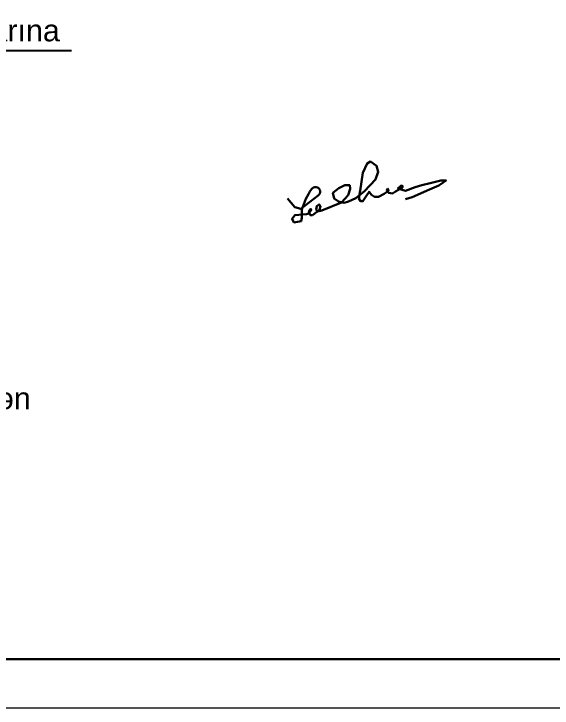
# Model space of a CAD drawing. Header units: millimetres. Extents: x 895788 to 1136524, y -21936 to 400945.
# Drawn here: x 939301 to 949190, y 264723 to 277478 of the extents above; entities that cross this region are included whole.
import ezdxf

# ---------------------------------------------------------------- set-up
doc = ezdxf.new("R2010")
doc.units = ezdxf.units.MM
for name, color, linetype, lineweight in [('0_Ном._пера__21', 7, 'Continuous', 30), ('невидимка_Ном._пера__241_Ном._пера__7', 7, 'Continuous', 60), ('размер_Ном._пера__241_Ном._пера__7', 7, 'Continuous', 60)]:
    doc.layers.add(name, color=color, linetype=linetype, lineweight=lineweight)
doc.styles.add('Standart', font='arial.ttf')

msp = doc.modelspace()

# ---------------------------------------------------------------- linework, layer by layer
msp.add_line((934668.362, 276804.771), (940358.579, 276804.771))
at = {"layer": '0_Ном._пера__21', "color": 5, "linetype": 'Continuous', "flags": 128}
msp.add_lwpolyline([(944330.355, 274088.602), (944461.153, 273923.936), (944571.028, 273898.597), (944891.484, 274139.997, 1.249640379), (944768.953, 274254.844, 0.079258228), (944593.566, 273885.927), (944593.566, 273728.26), (944576.662, 273669.134), (944445.657, 273646.61), (944413.258, 273712.774), (944465.379, 273780.346), (944675.268, 273798.647), (944722.865, 273810.867), (944768.181, 273881.558), (944751.834, 273892.037), (944720.461, 273843.096), (944746.075, 273779.94), (944785.312, 273779.94), (944917.551, 273874.926), (944934.343, 273942.051), (944909.597, 273976.496), (944864.054, 273943.777), (944853.919, 273885.525), (944880.704, 273848.46), (944957.321, 273866.992), (945320.914, 274010.775), (945439.637, 274144.958), (945480.624, 274260.78), (945471.849, 274330.288), (945379.251, 274330.288), (945270.019, 274278.755), (945162.868, 274190.119), (945185.923, 274087.324), (945267.503, 274032.381), (945366.635, 274007.029), (945446.048, 274029.703), (945580.897, 274089.505), (945745.396, 274222.72), (945942.51, 274435.296), (945994.98, 274577.014), (945963.782, 274687.554), (945853.171, 274765.499), (945790.774, 274731.487), (945711.361, 274555.757), (945661.728, 274228.388), (945640.489, 274088.298), (945670.237, 274034.235), (945714.198, 274034.235), (945773.757, 274127.769), (945825.788, 274209.479), (945870.188, 274154.695), (945925.493, 274117.848), (946000.652, 274117.848), (946106.538, 274172.125), (946182.925, 274227.16), (946172.266, 274264.441), (946150.061, 274234.261), (946188.254, 274188.103), (946254.87, 274177.451), (946313.493, 274212.957), (946439.62, 274287.519), (946439.62, 274320.362), (946407.644, 274320.362), (946356.127, 274267.104), (946494.689, 274228.935), (946674.783, 274293.273), (946796.709, 274332.212), (946951.776, 274370.508), (947143.551, 274417.871), (947241.413, 274417.871), (947187.05, 274380.305), (947107.443, 274325.295), (946934.844, 274250.275), (946618.5, 274108.452), (946497.356, 274075.693)], format="xyb", dxfattribs=at)
at = {"layer": 'невидимка_Ном._пера__241_Ном._пера__7', "linetype": 'Continuous', "lineweight": 30}
msp.add_line((985670.582, 265621.904), (914676.304, 265621.904), dxfattribs=at)
at = {"layer": 'размер_Ном._пера__241_Ном._пера__7', "linetype": 'Continuous', "lineweight": 0}
msp.add_line((986569.243, 264723.242), (911081.657, 264723.242), dxfattribs=at)

# ---------------------------------------------------------------- texts
at = {"color": 7, "style": 'Standart'}
for s, p in [('İstilik ventilyatorlarına', (934804.396, 276973.123)), ('İsitmə sistemindən', (934984.847, 270215.486))]:
    msp.add_text(s, height=400, dxfattribs=at).set_placement(p)

doc.saveas('drawing.dxf')
